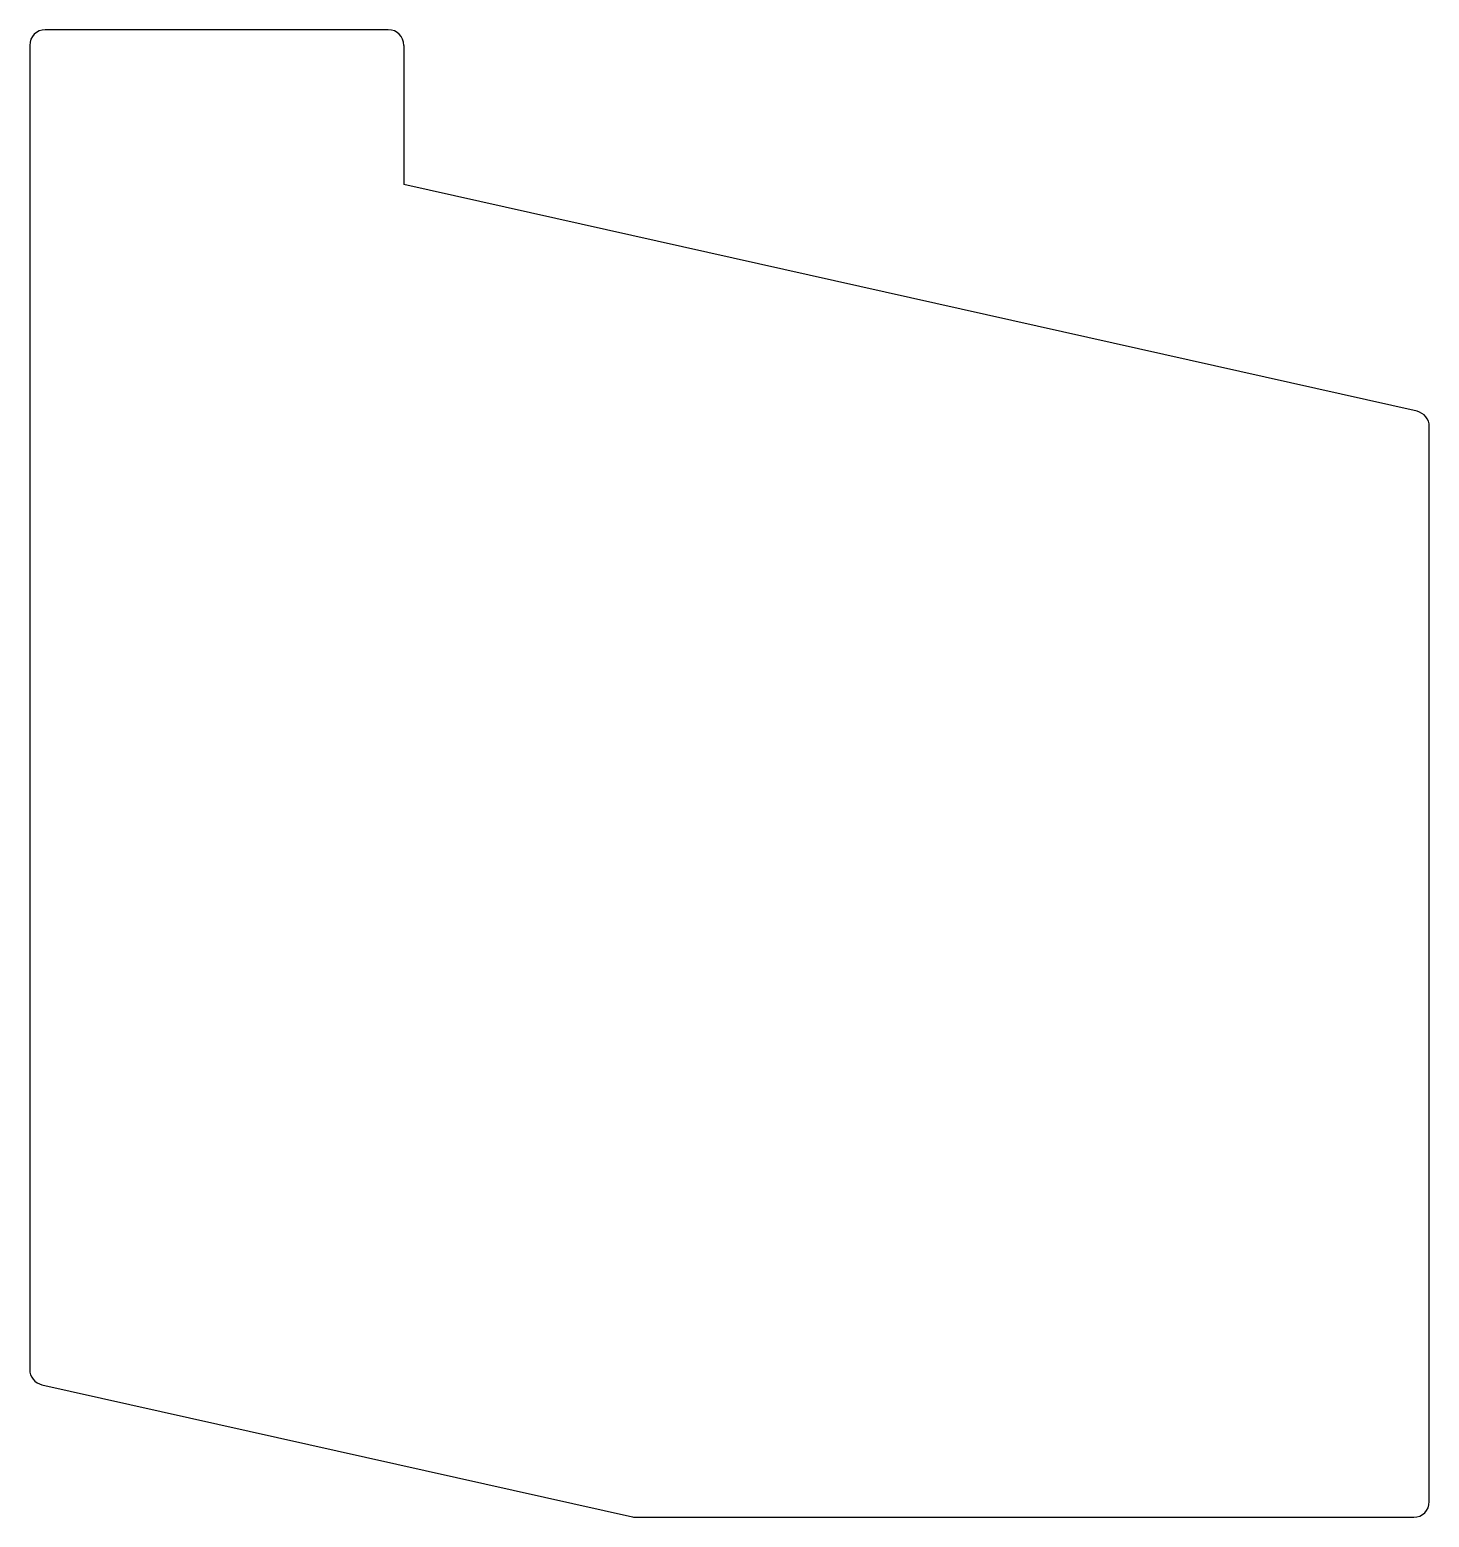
# Model space of a CAD drawing. Extents: x -46.9 to 42.9, y -32.4 to 62.9.
import ezdxf

# ---------------------------------------------------------------- set-up
doc = ezdxf.new("R2010")
doc.units = 0
doc.header["$MEASUREMENT"] = 0
doc.layers.add('MODELSKETCH_VISIBLE', color=7, linetype='CONTINUOUS')

msp = doc.modelspace()

# ---------------------------------------------------------------- linework, layer by layer
at = {"layer": 'MODELSKETCH_VISIBLE'}
for p, q in [((-23.864, 62.926), (-45.864, 62.926)), ((-46.864, 61.926), (-46.864, -22.974)), ((-22.864, 61.926), (-22.864, 52.999)), ((42.129, 38.46), (-22.864, 52.999)), ((42.911, -31.449), (42.911, 37.484)), ((-46.083, -23.95), (-8.197, -32.425)), ((-7.979, -32.449), (41.911, -32.449))]:
    msp.add_line(p, q, dxfattribs=at)
for centre, start, end in [((-45.864, 61.926), 90, 180), ((-23.864, 61.926), 0, 90), ((41.911, 37.484), 0, 77.39033), ((-45.864, -22.974), 180, 257.39033), ((41.911, -31.449), 270, 0), ((-7.979, -31.449), 257.39033, 270)]:
    msp.add_arc(centre, 1, start, end, dxfattribs=at)

doc.saveas('drawing.dxf')
